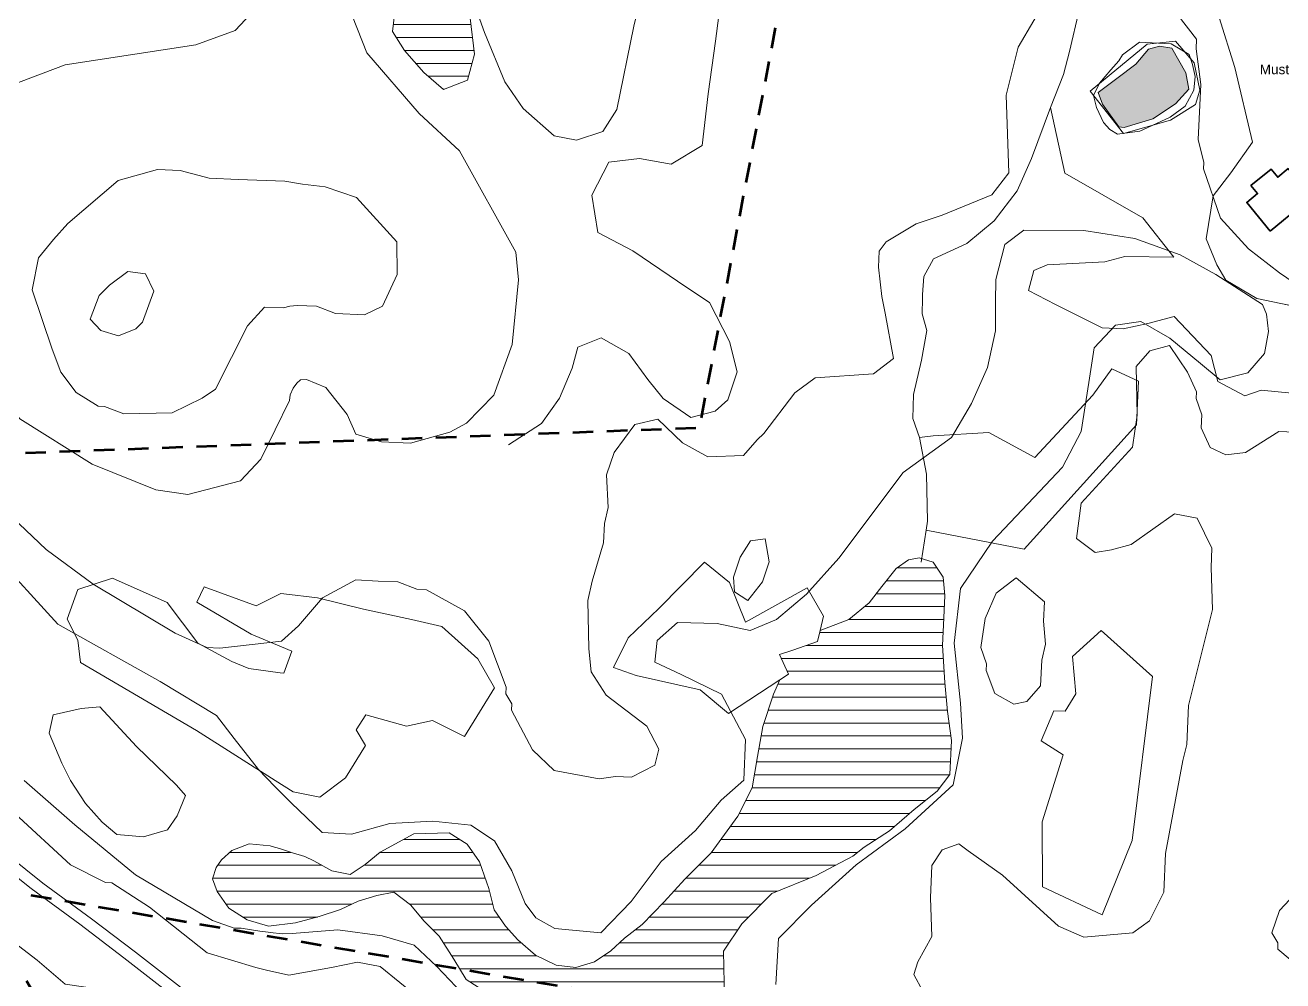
# Model space of a CAD drawing. Header units: millimetres. Extents: x 396621004 to 402046651, y 6785344214 to 6789799943.
# Drawn here: x 398560271 to 398949144, y 6787877835 to 6788173392 of the extents above; entities that cross this region are included whole.
import ezdxf

# ---------------------------------------------------------------- set-up
doc = ezdxf.new("R2010")
doc.units = ezdxf.units.MM
doc.header["$MEASUREMENT"] = 0
doc.linetypes.add('Katkoviiva pitkä', pattern=[10583.333015, 6349.999905, -4233.333111])
for name, color, linetype, lineweight, true_color in [('01 Suurleirialueen rajat_Kynä_nro__213', 7, 'Continuous', 100, 0xdf0000), ('02 Maaston rajat_Kynä_nro__82', 7, 'Continuous', 20, 0xaaaaaa), ('02 Maatalousmaa_Kynä_nro__102', 7, 'Continuous', 15, 0xcccccc), ('02 Suot_Kynä_nro__102', 7, 'Continuous', 15, 0xcccccc), ('02 Tiet_Kynä_nro__102', 7, 'Continuous', 15, 0xcccccc), ('02 Vesialueet_Kynä_nro__105', 7, 'Continuous', 15, 0xcae6ff), ('02 Vesistöt_Kynä_nro__105', 7, 'Continuous', 15, 0xcae6ff)]:
    doc.layers.add(name, color=color, linetype=linetype, lineweight=lineweight, true_color=true_color)
for name, color, linetype, lineweight in [('02 Korkeuskayrat_Kynä_nro__2', 8, 'Continuous', 15), ('02 Nimistö_Kynä_nro__41', 7, 'Continuous', 35), ('02 Rakennelmat_Kynä_nro__7', 7, 'Continuous', 35), ('02 Suot_Kynä_nro__101', 252, 'Continuous', 15)]:
    doc.layers.add(name, color=color, linetype=linetype, lineweight=lineweight)
doc.styles.add('LUOTU_TYYLI_5', font='')
doc.styles.get('LUOTU_TYYLI_5').set_extended_font_data('Arial')
pattern_1 = [(0, (1245072124.6, 6788065563.7), (0, 4000), [])]

msp = doc.modelspace()

# ---------------------------------------------------------------- hatches: boundary and pattern name
at = {"layer": '02 Suot_Kynä_nro__102', "linetype": 'Continuous', "lineweight": 15, "true_color": 0xcccccc}
h = msp.add_hatch(dxfattribs=at)
h.set_pattern_fill('KAJO___suo', color=254, style=0, pattern_type=2)
h.set_pattern_definition(pattern_1)
h.paths.add_polyline_path([(398673826.74, 6788171430.33), (398677566.79, 6788165588.99), (398683505.38, 6788158727.42), (398689654.55, 6788153466.22), (398697084.11, 6788156396.89), (398699156.3, 6788164378.72), (398697867.5, 6788175601.28), (398695146.7, 6788183433.07), (398688584.77, 6788187093.91), (398683210.55, 6788189544.47), (398676758.13, 6788184603.34), (398674913.37, 6788180022.29)])
h = msp.add_hatch(dxfattribs=at)
h.set_pattern_fill('KAJO___suo', color=254, style=0, pattern_type=2)
h.set_pattern_definition(pattern_1)
h.paths.add_polyline_path([(398788378.34, 6787956481.15), (398786727.33, 6787947219.03), (398785067.9, 6787937536.82), (398780603.43, 6787928804.82), (398772365.21, 6787917412.22), (398764270.2, 6787909250.35), (398757851.47, 6787902228.74), (398751028.41, 6787895237.14), (398745561.53, 6787891016.18), (398741316.07, 6787887145.29), (398736287.23, 6787883724.51), (398730517.11, 6787881954.1), (398724460.59, 6787882644.26), (398718100.82, 6787885774.98), (398712633.95, 6787890496.06), (398708759.12, 6787894737.03), (398705339.17, 6787899768.18), (398703612.35, 6787906349.68), (398700739.92, 6787914601.57), (398696924.06, 6787920062.82), (398691398.23, 6787923563.62), (398680422.36, 6787923253.55), (398670002.46, 6787917642.27), (398665361.09, 6787913791.39), (398660753.42, 6787910750.69), (398655118.07, 6787911820.94), (398649566.97, 6787914921.65), (398646753.51, 6787916341.97), (398642929.22, 6787917412.22), (398638902.78, 6787918732.52), (398636662.12, 6787919402.67), (398636055.62, 6787919602.72), (398629577.93, 6787920162.84), (398624195.29, 6787918152.38), (398621028.04, 6787915291.73), (398619377.03, 6787912851.17), (398618180.89, 6787909410.38), (398619663.43, 6787905439.48), (398623268.7, 6787900278.3), (398628937.74, 6787896667.47), (398635524.94, 6787894777.04), (398643813.7, 6787895827.28), (398651217.98, 6787897697.7), (398657813.61, 6787899918.21), (398663221.51, 6787902518.81), (398668983.21, 6787904279.21), (398674306.88, 6787905259.43), (398679411.54, 6787901368.54), (398683648.58, 6787896297.38), (398688306.79, 6787891616.31), (398692855.5, 6787884494.68), (398696629.24, 6787878233.25), (398702946.89, 6787874282.35), (398711328.3, 6787871061.61), (398718151.36, 6787869121.17), (398725336.63, 6787866350.53), (398730028.54, 6787862479.65), (398735537.53, 6787858568.75), (398739016.45, 6787854757.88), (398744668.64, 6787845155.68), (398749107.84, 6787835603.5), (398751668.59, 6787828001.76), (398752704.69, 6787825281.14), (398754406.24, 6787813928.54), (398757177.58, 6787798765.07), (398762198.01, 6787788752.78), (398764430.24, 6787788452.71), (398767218.43, 6787787652.53), (398771329.12, 6787788682.76), (398774277.35, 6787790983.29), (398777082.39, 6787794714.14), (398777655.19, 6787802775.99), (398779567.33, 6787816469.12), (398784082.34, 6787821760.33), (398789936.7, 6787823730.78), (398796119.57, 6787822170.43), (398803810.25, 6787820800.11), (398812528.61, 6787818319.55), (398817405.83, 6787819059.71), (398822839.01, 6787822470.49), (398825846.21, 6787825991.3), (398826452.71, 6787830432.32), (398825484, 6787835753.53), (398823293.88, 6787841134.76), (398819461.18, 6787846185.92), (398811265.08, 6787853467.59), (398806901.69, 6787855698.1), (398800887.29, 6787857248.45), (398797593.69, 6787857918.6), (398782852.51, 6787863649.92), (398776509.59, 6787872221.88), (398776223.19, 6787887015.26), (398781892.23, 6787895507.2), (398791107.57, 6787904829.34), (398804896.89, 6787910420.62), (398816201.27, 6787916381.98), (398819697.04, 6787919162.62), (398827514.07, 6787924213.77), (398835128.95, 6787930775.27), (398842297.37, 6787936536.59), (398846189.04, 6787941637.76), (398846669.18, 6787952180.17), (398845456.19, 6787961172.23), (398844655.96, 6787970144.28), (398843956.81, 6787981546.89), (398844352.71, 6787990068.84), (398844664.38, 6787996960.41), (398844116.85, 6788002671.72), (398841075.96, 6788007272.77), (398836670.45, 6788008693.1), (398833393.7, 6788008032.95), (398829619.96, 6788005362.34), (398825197.6, 6787999771.06), (398821246.97, 6787994789.92), (398814988.28, 6787989578.73), (398806076.18, 6787986217.96), (398805259.1, 6787982737.16), (398797627.38, 6787980146.57), (398793558.82, 6787978766.25), (398796279.62, 6787972634.85), (398793600.93, 6787970884.45), (398791688.79, 6787966483.44)])
at = {"layer": '02 Vesistöt_Kynä_nro__105', "linetype": 'Continuous', "lineweight": 0, "true_color": 0x32393f}
msp.add_hatch(color=250, dxfattribs=at).paths.add_polyline_path([(398897825.29, 6788156937.01), (398892038.32, 6788152566.01), (398893335.55, 6788148945.18), (398898431.79, 6788141973.59), (398900108.07, 6788141693.53), (398908978.05, 6788144394.14), (398915986.42, 6788149025.2), (398920046.57, 6788153576.24), (398919136.83, 6788158667.41), (398914866.1, 6788166269.15), (398910966, 6788166879.29), (398907655.55, 6788165979.08), (398903654.37, 6788161348.02)])

# ---------------------------------------------------------------- linework, layer by layer
at = {"layer": '01 Suurleirialueen rajat_Kynä_nro__213', "color": 12, "linetype": 'Katkoviiva pitkä', "lineweight": 100, "true_color": 0xdf0000, "flags": 128}
msp.add_lwpolyline([(398330494.03, 6787307321.49), (398263355.87, 6787242829.17), (398371405.31, 6787082871.69), (398378152.2, 6787092793.59), (398390058.47, 6787104302.99), (398406330.38, 6787112637.38), (398431413.52, 6787120763.59), (398481595.34, 6787023046.18), (398483711.74, 6787029131.63), (398489929.51, 6787033232.58), (398502629.52, 6787040905.8), (398515461.74, 6787046594.4), (398530278.51, 6787052282.63), (398547669.93, 6787057807.78), (398558914.74, 6787063099.4), (398572805.36, 6787067398.6), (398581735.11, 6787070375.22), (398593310.92, 6787075005.59), (398604224.92, 6787081620.4), (398614477.54, 6787085588.78), (398625722.11, 6787086581.4), (398632667.55, 6787088234.59), (398636636.11, 6787091211.22), (398641266.73, 6787096172.22), (398644243.11, 6787102125.22), (398650857.92, 6787111055.21), (398655818.91, 6787117669.77), (398660118.11, 6787122299.78), (398664748.11, 6787124284.22), (398676985.54, 6787123953.4), (398692198.92, 6787120646.4), (398703774.72, 6787115354.41), (398715680.91, 6787110393.41), (398721964.73, 6787104771.4), (398724610.72, 6787095180.03), (398731886.72, 6787089888.59), (398732878.91, 6787081950.78), (398732547.92, 6787076659.4), (398736185.92, 6787077320.59), (398740485.36, 6787073021.4), (398739162.54, 6787063761.02), (398731886.72, 6787054831.21), (398722956.91, 6787048216.41), (398712042.73, 6787040609.41), (398702120.73, 6787037964.03), (398697490.55, 6787028372.59), (398697490.55, 6787016135.78), (398698548.96, 6787001098.61), (398707015.51, 6786987340), (398709132.33, 6786968290.2), (398711248.91, 6786950298.38), (398719715.95, 6786930190.22), (398724871.34, 6786911865.03), (398722890.94, 6786901614.78), (398720774.11, 6786887856.42), (398727123.91, 6786871981.42), (398733474.31, 6786864573.4), (398751465.52, 6786861398.41), (398765223.94, 6786862456.58), (398776865.73, 6786855048.01), (398787448.92, 6786847639.99), (398795915.72, 6786838114.6), (398806499.33, 6786821181.19), (398813907.35, 6786798956.4), (398812849.13, 6786786256.2), (398808615.91, 6786774615.03), (398804382.76, 6786764031.41), (398799090.76, 6786749214.57), (398794857.55, 6786734397.8), (398785332.71, 6786716405.98), (398783215.76, 6786702647.62), (398777924.14, 6786675131.2), (398778982.31, 6786657139.62), (398784274.11, 6786645497.59), (398798032.35, 6786625389.38), (398820257.51, 6786609514.2), (398827665.72, 6786596814.18), (398837191.11, 6786588347.81), (398849890.75, 6786572472.81), (398864707.52, 6786552364.42), (398873174.5, 6786537547.58), (398879524.54, 6786537547.58), (398887990.91, 6786533314.43), (398886932.56, 6786523789.22), (398899632.76, 6786524847.39), (398905982.92, 6786518497.78), (398908099.55, 6786504739.42), (398915507.76, 6786503681), (398926091.31, 6786505797.4), (398933499.33, 6786504739.42), (398943024.72, 6786499447.18), (398959957.95, 6786494155.61), (398970541.14, 6786490980.81), (398979008.12, 6786493097.39), (398990649.91, 6786493097.39), (399002291.14, 6786492038.98), (399011816.53, 6786485689.18), (399028749.76, 6786484631.02), (399035099.74, 6786476163.98), (399042508.12, 6786462405.98), (399046741.52, 6786466639.2), (399054149.54, 6786474047.4), (399059441.72, 6786484631.02), (399064733.16, 6786501564.18), (399072141.36, 6786512147.37), (399082724.92, 6786518497.78), (399094366.52, 6786522730.99), (399100559.94, 6786527222.02), (399109182.93, 6786529080.6), (399122388.13, 6786534894.81), (399122941.35, 6786540722.39), (399121883.12, 6786548130.77), (399115533.33, 6786554480.99), (399110241.34, 6786567181.19), (399110241.34, 6786574589.39), (399113416.75, 6786579880.77), (399109182.93, 6786593639.2), (399107066.35, 6786608456.21), (399102833.14, 6786620098), (399100716.74, 6786630681), (399098599.92, 6786641264.38), (399103891.55, 6786649731.18), (399113416.75, 6786653964.57), (399118708.32, 6786665605.99), (399104949.71, 6786676189.61), (399091191.35, 6786697356.18), (399085899.72, 6786723814.79), (399086958.14, 6786750272.8), (399099658.33, 6786789431.19), (399118708.32, 6786819064.61), (399141991.34, 6786846581.58), (399150458.32, 6786860340), (399153633.31, 6786880448.4), (399154691.53, 6786902673.19), (399156808.11, 6786919606.6), (399163158.51, 6786937598.18), (399171625.13, 6786949240.21), (399188558.11, 6786961940.4), (399203375.13, 6786961940.4), (399216074.71, 6786955590), (399224541.51, 6786943948.58), (399229833.14, 6786922781.59), (399227716.56, 6786903731.42), (399220308.54, 6786894206.82), (399211841.56, 6786879389.99), (399198083.32, 6786868806.62), (399184325.14, 6786857164.83), (399174799.75, 6786847639.99), (399177974.92, 6786837056.43), (399183266.73, 6786828590), (399192791.51, 6786822239.78), (399207608.34, 6786819064.61), (399227716.56, 6786816947.97), (399244649.91, 6786822239.78), (399268991.52, 6786822239.78), (399289100.35, 6786820123.02), (399308150.34, 6786812715), (399314500.13, 6786804248.02), (399324025.34, 6786775673.19), (399326141.91, 6786754506.38), (399318733.71, 6786735456.21), (399307091.92, 6786703706.03), (399297566.72, 6786679364.42), (399296508.31, 6786653964.57), (399308150.34, 6786646556), (399316616.7, 6786641264.38), (399333550.12, 6786642322.79), (399354717.11, 6786645497.59), (399367416.94, 6786651847.63), (399395992.13, 6786677247.78), (399401283.51, 6786689947.97), (399412925.54, 6786733339.57), (399413983.71, 6786777789.83), (399410808.9, 6786816947.97), (399404458.56, 6786852931.43), (399395992.13, 6786900556.8), (399367416.94, 6786975698.4), (399350483.71, 6787037082.01), (399441500.74, 6787050840.43), (399455258.92, 6787223348.97), (399502033.89, 6787410016.96), (399490193.76, 6787413721.14), (399476964.57, 6787417359.16), (399463735.38, 6787420666.46), (399451498.37, 6787419343.54), (399441576.48, 6787412728.95), (399436284.8, 6787402145.59), (399432977.5, 6787392223.7), (399426362.91, 6787382632.53), (399422394.15, 6787371718.45), (399419748.31, 6787363119.47), (399416771.74, 6787355512.69), (399416110.28, 6787337322.55), (399415448.82, 6787319132.4), (399418425.39, 6787305241.75), (399418094.66, 6787292343.29), (399411480.06, 6787281429.2), (399400565.98, 6787268530.74), (399389651.89, 6787258278.12), (399381052.92, 6787250009.87), (399376942.14, 6787241340.8), (399371650.52, 6787233932.23), (399361067.14, 6787222290.81), (399349425.12, 6787219115.82), (399335666.75, 6787213823.83), (399321908.76, 6787219115.82), (399302858.71, 6787225465.8), (399290158.51, 6787236048.99), (399277458.32, 6787248748.82), (399270050.36, 6787258274.21), (399268688.56, 6787266894.73), (399264455.22, 6787276684.33), (399259692.71, 6787287796.86), (399257576.04, 6787298644.79), (399252813.53, 6787309492.73), (399251226.03, 6787322721.93), (399248051.02, 6787334363.62), (399248966.04, 6787356285.49), (399245658.74, 6787363230.82), (399247973.85, 6787378775.12), (399251281.15, 6787387043.37), (399259218.66, 6787397295.99), (399265171.8, 6787411517.37), (399268479.1, 6787424746.57), (399273109.32, 6787437314.3), (399280054.64, 6787445582.54), (399290307.27, 6787453850.79), (399301221.35, 6787456165.9), (399309489.6, 6787453520.06), (399318419.3, 6787449551.3), (399336609.44, 6787449551.3), (399342231.85, 6787454512.25), (399343224.04, 6787460796.12), (399343885.5, 6787468072.17), (399348184.99, 6787473694.58), (399352153.75, 6787478655.53), (399355130.31, 6787486262.31), (399360752.72, 6787495192.02), (399364390.75, 6787504121.72), (399369682.43, 6787513051.43), (399378612.13, 6787521319.68), (399386880.38, 6787528926.46), (399390849.14, 6787533887.41), (399394817.89, 6787534218.14), (399406062.71, 6787534218.14), (399417307.52, 6787534218.14), (399419291.9, 6787540171.28), (399419953.36, 6787551085.36), (399416315.33, 6787562330.17), (399410031.47, 6787571921.34), (399402424.68, 6787579858.85), (399390849.14, 6787583496.88), (399381257.97, 6787584489.07), (399375304.83, 6787581512.5), (399369682.43, 6787574897.91), (399363067.83, 6787569275.5), (399357114.69, 6787568614.04), (399349177.18, 6787573905.72), (399341901.12, 6787582173.96), (399335617.25, 6787592426.59), (399332640.69, 6787604332.86), (399333963.61, 6787620538.62), (399339337.97, 6787635041.13), (399342314.53, 6787648931.78), (399346283.29, 6787660507.32), (399350252.05, 6787669106.3), (399357858.84, 6787681012.57), (399364804.16, 6787691265.2), (399373733.87, 6787701517.82), (399380348.46, 6787710778.26), (399384978.68, 6787721030.88), (399385640.14, 6787731283.51), (399386301.6, 6787739551.75), (399391924.01, 6787749473.65), (399398869.33, 6787759064.81), (399408460.5, 6787768325.25), (399412098.53, 6787780231.52), (399408791.23, 6787794122.17), (399402798.4, 6787804454.17), (399395654.64, 6787816360.45), (399382954.62, 6787829060.47), (399368667.09, 6787829060.47), (399361920.2, 6787835410.49), (399351204.55, 6787846126.13), (399343267.04, 6787862398.04), (399342473.28, 6787878273.07), (399347235.79, 6787896529.36), (399357157.69, 6787913198.14), (399371048.34, 6787929470.05), (399386923.37, 6787946932.58), (399409148.42, 6787959235.73), (399427801.58, 6787958441.98), (399441824.52, 6787955663.85), (399435209.93, 6788003950.41), (399289318.39, 6788008712.92), (399206768.22, 6787976169.1), (399228199.51, 6787789637.48), (398842396.45, 6787856021.47), (398735589.51, 6787874399.42), (398517791.84, 6787911875.22), (398528573.64, 6788039933.81), (398768815.78, 6788048929.66), (398809032.53, 6788260596.75), (398899520.21, 6788317217.7), (398720379.3, 6788305223.23), (398571683.17, 6788341206.64), (398534112.26, 6788397827.58), (398294928.45, 6788248602.28), (398306503.99, 6787970154.23), (398468429.31, 6787857044.63), (398483753.13, 6787866128.67), (398514841.73, 6787881342.24), (398559820.99, 6787879357.87), (398575696.02, 6787851576.56), (398574373.1, 6787840993.21), (398565774.13, 6787824456.71), (398558498.07, 6787803951.46), (398557836.61, 6787710685.65), (398559820.99, 6787704732.52), (398571065.8, 6787690180.4), (398588925.21, 6787678274.13), (398612076.3, 6787664383.48), (398630597.17, 6787655123.04), (398633904.47, 6787624034.44), (398638534.69, 6787597576.05), (398642503.45, 6787573102.04), (398647133.66, 6787568471.83), (398655732.64, 6787562518.69), (398670946.21, 6787561195.77), (398691451.46, 6787557227.01), (398708649.41, 6787550612.42), (398725185.9, 6787537383.22), (398739076.56, 6787520846.73), (398743045.31, 6787501002.94), (398744368.23, 6787479174.77), (398815144.42, 6787413028.81), (398793316.25, 6787347544.3), (398754640.94, 6787279440.59), (398741901.13, 6787253553.2), (398724791.33, 6787218540.01), (398708704.72, 6787202241.19), (398689654.36, 6787184038), (398672297.73, 6787173666.6), (398653670.9, 6787166469.58), (398631445.93, 6787161601.6), (398627974.49, 6787171545.87), (398623211.98, 6787179086.51), (398621624.47, 6787189405.28), (398620036.97, 6787201311.56), (398620036.97, 6787215202.21), (398620433.85, 6787245364.77), (398623211.98, 6787254096.04), (398628768.24, 6787264017.93), (398600590.06, 6787346568.1), (398596224.42, 6787349346.23), (398587890.03, 6787351330.61), (398577174.38, 6787352918.11), (398484283.4, 6787336425.72)], close=True, dxfattribs=at)
at = {"layer": '02 Korkeuskayrat_Kynä_nro__2', "color": 8, "linetype": 'Continuous', "lineweight": 15, "flags": 128}
for points in [[(398652523.63, 6788264861.7), (398646391.3, 6788262181.09), (398643190.35, 6788257910.11), (398642786.02, 6788248988.07), (398646955.67, 6788230773.91), (398648404.52, 6788218701.14), (398644715.01, 6788203847.75), (398631532.19, 6788178421.93), (398625222.96, 6788171710.39), (398613000.42, 6788167259.37), (398592834.48, 6788164188.67), (398572676.97, 6788161107.97), (398551281.2, 6788153076.13), (398539875.74, 6788144594.19), (398536379.97, 6788133741.71), (398536556.87, 6788116827.84), (398537222.33, 6788108826.01), (398538258.42, 6788102614.59)], [(398696073.29, 6788188474.23), (398702281.43, 6788171170.27), (398708590.65, 6788155866.77), (398714217.57, 6788147594.88), (398723837.25, 6788139142.94), (398730786.66, 6788137822.64), (398738915.37, 6788140453.24), (398743236.64, 6788147264.8), (398748425.53, 6788173060.7), (398753378.57, 6788193855.46)], [(398764834.57, 6788092212.21), (398748172.83, 6788103574.81), (398737340.17, 6788109306.12), (398735478.57, 6788120768.74), (398740785.39, 6788131021.08), (398750219.75, 6788132141.34), (398759974.2, 6788130450.95), (398769551.75, 6788136172.26), (398771421.78, 6788152135.91), (398773712.98, 6788168479.65), (398775785.17, 6788184433.3)], [(398877027.59, 6788183173.02), (398867256.29, 6788166599.22), (398863575.21, 6788151755.83), (398864468.11, 6788127680.32), (398859152.86, 6788120918.77), (398843847.3, 6788114617.33), (398835718.59, 6788111986.73), (398826452.71, 6788106405.45), (398824313.13, 6788103494.79), (398824085.7, 6788098503.64), (398825172.33, 6788089441.57)], [(398712785.57, 6788094602.75), (398711968.49, 6788103194.72), (398694590.74, 6788134481.88), (398682107.07, 6788146064.53), (398665950.74, 6788164828.82), (398661460.99, 6788176051.39)], [(398968532.41, 6788082860.07), (398948147.47, 6788096813.26), (398938477.25, 6788104264.96), (398929902.1, 6788113667.11), (398924595.27, 6788128920.6), (398924687.93, 6788130921.06), (398923011.65, 6788138012.68), (398923795.04, 6788154996.57), (398922295.65, 6788166069.1), (398922438.85, 6788169069.79), (398916761.39, 6788176341.45)], [(398564430.33, 6788101414.31), (398569012.74, 6788107105.61), (398573418.24, 6788112016.74), (398589052.32, 6788125309.78), (398601224.32, 6788128760.57), (398608215.85, 6788128440.49), (398617119.52, 6788126029.94), (398626107.43, 6788125609.85), (398640553.79, 6788125129.74), (398646062.78, 6788124199.52)], [(398646062.78, 6788124199.52), (398653037.46, 6788123379.34), (398662716.1, 6788120048.57), (398675216.62, 6788106345.44), (398675317.7, 6788096323.15)], [(398860349, 6788087831.2), (398860433.23, 6788094712.78), (398863162.46, 6788105585.26), (398869016.81, 6788110016.28), (398887624.39, 6788109866.24), (398903359.55, 6788107405.68), (398917418.43, 6788102384.53), (398928470.1, 6788096253.13), (398942832.22, 6788086961), (398944053.63, 6788083980.32)], [(398475713.7, 6788105495.24), (398477154.12, 6788099503.87), (398478417.65, 6788092352.24), (398484086.69, 6788085080.57), (398493706.36, 6788076628.64), (398503149.14, 6788064185.79), (398510730.32, 6788054823.65), (398523348.77, 6788046241.69), (398525345.15, 6788046141.67), (398545687.98, 6788031198.25), (398566788.92, 6788011203.67), (398581319.51, 6788000531.23), (398606649.07, 6787985347.76), (398616454.06, 6787980896.74), (398620455.24, 6787980706.7), (398639568.24, 6787982837.18)], [(398538258.42, 6788102614.59), (398541846.85, 6788078429.05), (398549150.05, 6788063075.54), (398558634.94, 6788051622.92), (398581016.27, 6788037579.71), (398600676.79, 6788029667.9), (398610616.56, 6788028217.57), (398626831.86, 6788032478.54), (398633149.5, 6788039190.08), (398641994.21, 6788057284.21), (398642162.68, 6788059114.63), (398643165.08, 6788061085.08)], [(398564430.33, 6788101414.31), (398562467.65, 6788091492.04), (398568633.68, 6788073187.85), (398571312.36, 6788066056.22), (398576029.54, 6788059834.8), (398582844.17, 6788055523.81), (398584840.55, 6788055423.79), (398590745.45, 6788053153.27), (398605773.03, 6788053463.34), (398614996.79, 6788058044.39), (398619124.32, 6788060865.03), (398629038.82, 6788080429.51), (398634303.53, 6788086190.83), (398640115.77, 6788085930.77), (398642137.41, 6788086520.9), (398644344.38, 6788086730.95)], [(398675317.7, 6788096323.15), (398670769, 6788086520.9), (398665234.74, 6788083770.27), (398656238.4, 6788084190.37), (398650333.51, 6788086460.89), (398644344.38, 6788086730.95)], [(398712785.57, 6788094602.75), (398710865.01, 6788074668.19), (398705137.01, 6788058914.59), (398696730.32, 6788050292.62), (398691600.39, 6788047521.98), (398679428.39, 6788044081.19), (398670432.06, 6788044491.29), (398662530.78, 6788046851.83), (398659809.98, 6788052983.23), (398653189.09, 6788061295.13), (398647309.46, 6788063855.72), (398645363.63, 6788063675.68), (398644251.72, 6788062665.45), (398643165.08, 6788061085.08)], [(398709685.71, 6788043621.09), (398719962.42, 6788050202.59), (398725538.8, 6788057984.37), (398729430.47, 6788067336.51), (398731199.41, 6788073767.99), (398738325.72, 6788076728.66), (398746884.03, 6788071857.55), (398752805.77, 6788063855.72), (398757565.07, 6788057894.35), (398766081.26, 6788052033.01), (398773670.86, 6788053963.46), (398777570.95, 6788057554.28), (398780434.95, 6788066206.26), (398778067.94, 6788075568.4), (398771826.11, 6788087591.15), (398764834.57, 6788092212.21)], [(398825172.33, 6788089441.57), (398826166.31, 6788084320.4), (398828794.45, 6788070257.18), (398822569.46, 6788065536.1), (398804500.98, 6788064365.83), (398798275.99, 6788059644.75), (398788690.02, 6788047071.88), (398786600.98, 6788045161.44), (398782372.37, 6788040350.34), (398771337.54, 6788039860.23), (398763528.93, 6788044221.23), (398755855.09, 6788051582.91), (398748770.9, 6788049902.53), (398742369.02, 6788041180.53), (398740044.12, 6788034288.95), (398740583.23, 6788024246.66), (398739361.81, 6788019295.52), (398739083.84, 6788013304.15), (398735537.53, 6788001451.44), (398734257.15, 6787995510.08), (398734568.82, 6787980476.64), (398735251.13, 6787973435.03), (398739926.19, 6787966213.38), (398752494.1, 6787956621.19), (398756175.18, 6787949449.54), (398754945.35, 6787944498.41), (398747768.5, 6787940827.57), (398742773.34, 6787941057.62), (398737727.65, 6787940287.45), (398723837.25, 6787942928.05), (398717115.27, 6787949239.5), (398710679.69, 6787961552.31), (398710772.35, 6787963542.77), (398708910.75, 6787966633.48), (398709003.41, 6787968633.93), (398703646.04, 6787982897.2), (398696064.86, 6787992259.34), (398684356.15, 6787998800.84), (398681357.38, 6787998940.87), (398675452.48, 6788001211.39), (398669463.35, 6788001481.45), (398662471.82, 6788001801.52), (398652203.53, 6787996270.26), (398644799.25, 6787987598.27), (398639568.24, 6787982837.18)], [(398637504.47, 6787937896.9), (398642541.74, 6787932865.75), (398652110.87, 6787923693.65), (398661183.02, 6787923233.55), (398673077.04, 6787926484.29), (398686369.38, 6787927184.45), (398698078.09, 6787925944.17), (398705381.29, 6787921133.07), (398710763.92, 6787911890.95), (398714849.34, 6787901708.62), (398718168.21, 6787897307.62), (398724039.41, 6787894066.87), (398738249.91, 6787892716.57), (398747650.57, 6787902338.77), (398756924.88, 6787914721.6), (398767572.22, 6787924283.79), (398775473.49, 6787933715.95), (398782481.87, 6787939937.37), (398782995.71, 6787952430.23), (398775574.58, 6787966513.45), (398763057.21, 6787972544.83), (398754962.19, 6787976385.71), (398755737.16, 6787983117.25), (398761970.57, 6787988608.5), (398774218.39, 6787988348.44), (398784394.01, 6787986167.94), (398792539.57, 6787989588.73), (398801872.84, 6787997460.53), (398811837.88, 6788008553.07), (398831700.57, 6788035019.12), (398846660.76, 6788045901.61), (398852852.06, 6788056414.02), (398857805.09, 6788067466.54), (398860349, 6788078879.16), (398860349, 6788087831.2)], [(398944053.63, 6788083980.32), (398944735.94, 6788078609.09), (398943472.41, 6788071897.56), (398938317.21, 6788065856.18), (398929725.2, 6788063705.68), (398923677.11, 6788068716.83), (398914242.75, 6788076628.64), (398905195.88, 6788081759.81), (398897387.27, 6788080589.55), (398890842.18, 6788073597.95), (398889149.05, 6788062905.5), (398886773.62, 6788047732.03), (398881062.46, 6788036699.51), (398872167.21, 6788027317.36), (398859355.02, 6788013834.27), (398849491.07, 6787999220.93), (398847545.23, 6787982277.05), (398849524.76, 6787963672.8), (398850080.71, 6787952880.33), (398847233.56, 6787938477.03), (398832408.14, 6787924823.91), (398817186.82, 6787913701.37), (398803414.35, 6787901258.52), (398793230.3, 6787890916.15), (398792387.95, 6787876682.9)], [(398837832.9, 6787874622.43), (398835061.56, 6787879753.6), (398836249.27, 6787883704.5), (398840612.66, 6787891506.29), (398840166.22, 6787903539.04), (398840621.09, 6787913531.33), (398843847.3, 6787918392.44), (398848935.11, 6787920162.84), (398851841.23, 6787918022.35), (398862505.42, 6787910530.64), (398879798.93, 6787894717.02), (398887658.09, 6787891356.25), (398902736.21, 6787892656.55), (398907908.26, 6787896427.41), (398912322.19, 6787905239.43), (398912869.72, 6787917222.17), (398918201.81, 6787946008.76), (398919431.65, 6787950959.89), (398919979.18, 6787962952.63), (398926119.93, 6787987698.3), (398927349.77, 6787992649.43), (398926945.44, 6788005682.41), (398927223.42, 6788011673.78), (398922641.01, 6788020895.89), (398915691.6, 6788022216.19), (398902247.64, 6788012824.04), (398896157.43, 6788011093.65), (398891120.16, 6788010323.47), (398885307.92, 6788014594.45), (398886807.31, 6788025546.95), (398902618.28, 6788042840.91), (398904083.97, 6788052783.19), (398903772.3, 6788067816.62), (398907992.49, 6788072627.73), (398914082.71, 6788074348.12), (398919709.63, 6788066076.23), (398922430.43, 6788059944.82), (398922337.77, 6788057954.37), (398924106.71, 6788052863.2), (398923921.39, 6788048862.29), (398926642.19, 6788042730.89), (398931544.69, 6788040510.38), (398937584.36, 6788041230.54), (398947903.19, 6788047762.04), (398952898.34, 6788047531.98)], [(398637504.47, 6787937896.9), (398632467.2, 6787943178.11), (398624936.56, 6787952790.31), (398619452.84, 6787959851.92), (398602049.83, 6787970404.34), (398570343.65, 6787988118.39), (398550219.84, 6788010183.44)], [(398559999.56, 6787939817.34), (398575625.21, 6787926094.2), (398594426.53, 6787910600.66), (398618164.04, 6787896517.43), (398624869.17, 6787894086.88), (398627084.56, 6787894076.88), (398632829.41, 6787893166.67), (398635440.71, 6787892876.6)], [(398634901.6, 6787881183.93), (398631591.15, 6787881934.1), (398616538.3, 6787886465.14), (398598756.23, 6787900618.37), (398587089.63, 6787908160.1), (398585093.26, 6787908250.12), (398574327.98, 6787913751.38), (398557034.47, 6787929565)], [(398551382.28, 6787893776.81), (398563958.62, 6787884194.62), (398572634.85, 6787876782.92), (398592522.81, 6787873872.25), (398595521.59, 6787873732.22), (398605233.92, 6787867280.75), (398611770.58, 6787856968.39), (398610448.09, 6787850016.8), (398605360.27, 6787848256.39), (398596414.48, 6787849666.72), (398589144.98, 6787843995.42), (398585691.33, 6787834143.17), (398575237.72, 6787824610.98), (398571110.19, 6787821790.34), (398562476.07, 6787808177.22), (398559561.53, 6787788282.67), (398561001.96, 6787776199.91), (398564539.84, 6787766027.58), (398562989.91, 6787754084.85), (398559578.38, 6787745232.82)], [(398695433.1, 6787873982.28), (398687523.4, 6787882324.19), (398680531.87, 6787888875.69), (398670642.64, 6787891786.35), (398656954.4, 6787893616.77), (398642861.84, 6787892446.5), (398639854.64, 6787892416.5), (398636021.93, 6787892806.59), (398635440.71, 6787892876.6)], [(398634901.6, 6787881183.93), (398641842.59, 6787879613.57), (398654966.45, 6787882014.12), (398663044.62, 6787883644.49), (398669994.03, 6787882324.19), (398688332.06, 6787867470.79)]]:
    msp.add_lwpolyline(points, dxfattribs=at)
for points in [[(398895626.75, 6788141133.4), (398898069.57, 6788139703.07), (398904968.45, 6788140643.29), (398910073.11, 6788142953.81), (398914268.02, 6788144924.26), (398918968.36, 6788148385.06), (398921571.23, 6788153236.17), (398921983.98, 6788157547.15), (398921259.56, 6788161248), (398920147.65, 6788164328.7), (398914562.85, 6788167629.46), (398904825.25, 6788168149.58), (398899602.66, 6788164168.67), (398898440.21, 6788162408.26), (398895921.57, 6788159607.62), (398892484.77, 6788155436.67), (398890581.05, 6788151635.8), (398891490.8, 6788147914.95), (398893655.64, 6788143273.89)], [(398594477.07, 6788079469.29), (398589111.28, 6788077338.8), (398583661.26, 6788078929.17), (398580325.54, 6788082499.98), (398583130.57, 6788089751.64), (398586314.67, 6788093012.39), (398592017.4, 6788097253.36), (398597501.12, 6788096503.19), (398600011.33, 6788091131.96), (398596566.11, 6788081509.76)], [(398781319.43, 6788008833.13), (398784537.21, 6788013954.3), (398789060.65, 6788014514.43), (398790273.64, 6788007452.81), (398788268.84, 6788001281.4), (398783770.67, 6787995460.07), (398779626.3, 6787998140.68), (398779314.62, 6788002661.72)], [(398865942.22, 6787963432.74), (398869977.1, 6787964242.93), (398874205.71, 6787969054.03), (398874576.34, 6787977045.86), (398875797.76, 6787981996.99), (398875123.87, 6787989038.6), (398875401.85, 6787995029.97), (398866725.61, 6788002441.67), (398860509.05, 6787997720.59), (398857139.63, 6787989858.79), (398855732.9, 6787980916.74), (398857493.42, 6787975825.58), (398857409.19, 6787973835.12), (398860079.45, 6787966703.49)], [(398958045.12, 6787887115.28), (398962720.18, 6787890906.15), (398965179.85, 6787900808.42), (398964404.88, 6787905849.57), (398961549.31, 6787908980.29), (398954414.58, 6787906309.68), (398948105.35, 6787899588.14), (398945780.46, 6787892686.56), (398947642.06, 6787889595.85), (398947549.4, 6787887595.39), (398951407.38, 6787884414.67), (398955450.67, 6787885234.85)]]:
    msp.add_lwpolyline(points, close=True, dxfattribs=at)
at = {"layer": '02 Maaston rajat_Kynä_nro__82', "color": 253, "linetype": 'Continuous', "lineweight": 20, "true_color": 0xaaaaaa}
for p, q in [((398870507.78, 6788091312), (398878804.96, 6788086981.01)), ((398878804.96, 6788086981.01), (398893310.28, 6788079809.37)), ((398948475.99, 6788087361.1), (398970183.43, 6788082780.05)), ((398841008.57, 6788046371.72), (398836813.65, 6788045881.61)), ((398791688.79, 6787966483.44), (398793600.93, 6787970884.45))]:
    msp.add_line(p, q, dxfattribs=at)
at = {"layer": '02 Maaston rajat_Kynä_nro__82', "color": 253, "linetype": 'Continuous', "lineweight": 20, "true_color": 0xaaaaaa, "flags": 128}
for points in [[(398948475.99, 6788087361.1), (398941105.4, 6788088871.44), (398931494.15, 6788094492.73), (398928773.35, 6788099263.82), (398925395.51, 6788107335.67), (398927594.05, 6788120608.7), (398933018.81, 6788127750.34), (398939782.9, 6788137192.5), (398934332.88, 6788160337.79), (398924628.97, 6788191314.88), (398923036.92, 6788198626.55), (398923786.62, 6788209148.96), (398925884.07, 6788239895.99), (398920383.51, 6788276264.31), (398920838.38, 6788282945.84), (398914520.73, 6788293108.17), (398898094.84, 6788307371.43), (398883614.79, 6788303020.43)], [(398870507.78, 6788091312), (398872150.37, 6788097513.42), (398876235.78, 6788099283.82), (398894152.63, 6788100194.03), (398900310.23, 6788101884.42), (398915438.9, 6788101624.36), (398905886.61, 6788113807.15), (398881694.23, 6788127600.3), (398877255.03, 6788147884.94)], [(398893310.28, 6788079809.37), (398899804.82, 6788079509.3), (398907386, 6788081159.68), (398915489.44, 6788083290.16), (398926953.86, 6788071257.41), (398929085.02, 6788063145.56), (398937390.62, 6788058754.55), (398942478.43, 6788060524.96), (398951946.48, 6788059594.74)], [(398838826.88, 6788017165.04), (398869143.17, 6788011333.7), (398903940.77, 6788049782.5), (398904564.12, 6788063265.58), (398896233.24, 6788067156.47), (398890345.19, 6788058914.59), (398872445.19, 6788039720.2), (398858276.81, 6788047371.95), (398841008.57, 6788046371.72)], [(398793600.93, 6787970884.45), (398777705.73, 6787960472.07), (398769029.49, 6787967883.76), (398749208.92, 6787972294.77), (398742166.85, 6787974765.34), (398746740.83, 6787983917.43), (398756166.76, 6787992999.51), (398770343.56, 6788007362.79), (398778059.52, 6788001001.34), (398783004.13, 6787988758.54), (398802016.04, 6787999400.97), (398807120.7, 6787990658.97), (398806076.18, 6787986217.96)], [(398825197.6, 6787999771.06), (398829619.96, 6788005362.34), (398833393.7, 6788008032.95), (398836670.45, 6788008693.1), (398841075.96, 6788007272.77), (398844116.85, 6788002671.72), (398844664.38, 6787996960.41), (398844352.71, 6787990068.84), (398843956.81, 6787981546.89), (398844655.96, 6787970144.28), (398845456.19, 6787961172.23), (398846669.18, 6787952180.17), (398846189.04, 6787941637.76), (398842297.37, 6787936536.59), (398835128.95, 6787930775.27), (398827514.07, 6787924213.77), (398819697.04, 6787919162.62)], [(398639130.21, 6787973134.96), (398629426.3, 6787974465.27), (398624220.56, 6787976635.76), (398613665.88, 6787982237.05), (398604189.4, 6787994869.94), (398587325.49, 6788002321.64), (398576518.1, 6787998900.86), (398573266.62, 6787989648.74), (398576534.95, 6787983157.26), (398577377.3, 6787976295.69), (398613253.12, 6787955250.87), (398637597.13, 6787939807.34)], [(398640250.54, 6787997550.55), (398639307.11, 6787997670.58), (398631700.66, 6787993829.7), (398615611.71, 6787999641.03), (398613396.32, 6787994929.95), (398630142.3, 6787985007.68), (398639492.42, 6787981146.8)], [(398806076.18, 6787986217.96), (398814988.28, 6787989578.73), (398821246.97, 6787994789.92), (398825197.6, 6787999771.06)], [(398637597.13, 6787939807.34), (398643165.08, 6787936276.53), (398651403.3, 6787934686.17), (398659355.11, 6787940657.53), (398665487.44, 6787950589.81), (398662657.14, 6787955460.92), (398665613.8, 6787960101.98), (398678164.86, 6787956581.18), (398686175.64, 6787958311.57), (398696132.25, 6787953430.46), (398705423.41, 6787968483.9), (398700276.63, 6787977445.95), (398689090.18, 6787987408.23), (398679740.06, 6787989598.73), (398664847.25, 6787992819.47), (398650628.33, 6787996240.25), (398640250.54, 6787997550.55)], [(398806076.18, 6787986217.96), (398805259.1, 6787982737.16), (398797627.38, 6787980146.57), (398793558.82, 6787978766.25), (398796279.62, 6787972634.85), (398793600.93, 6787970884.45)], [(398639492.42, 6787981146.8), (398642718.64, 6787979826.49), (398640242.12, 6787972984.93), (398639130.21, 6787973134.96)], [(398636662.12, 6787919402.67), (398638902.78, 6787918732.52), (398642929.22, 6787917412.22), (398646753.51, 6787916341.97), (398649566.97, 6787914921.65), (398655118.07, 6787911820.94), (398660753.42, 6787910750.69), (398665361.09, 6787913791.39), (398670002.46, 6787917642.27), (398680422.36, 6787923253.55), (398691398.23, 6787923563.62), (398696924.06, 6787920062.82), (398700739.92, 6787914601.57), (398703612.35, 6787906349.68), (398705339.17, 6787899768.18), (398708759.12, 6787894737.03), (398712633.95, 6787890496.06), (398718100.82, 6787885774.98), (398724460.59, 6787882644.26), (398730517.11, 6787881954.1), (398736287.23, 6787883724.51), (398741316.07, 6787887145.29), (398745561.53, 6787891016.18), (398751028.41, 6787895237.14), (398757851.47, 6787902228.74), (398764270.2, 6787909250.35), (398772365.21, 6787917412.22), (398780603.43, 6787928804.82), (398785067.9, 6787937536.82), (398786727.33, 6787947219.03), (398788378.34, 6787956481.15), (398791688.79, 6787966483.44)], [(398619663.43, 6787905439.48), (398618180.89, 6787909410.38), (398619377.03, 6787912851.17), (398621028.04, 6787915291.73), (398624195.29, 6787918152.38), (398629577.93, 6787920162.84), (398636055.62, 6787919602.72), (398636662.12, 6787919402.67)], [(398800887.29, 6787857248.45), (398797593.69, 6787857918.6), (398782852.51, 6787863649.92), (398776509.59, 6787872221.88), (398776223.19, 6787887015.26), (398781892.23, 6787895507.2), (398791107.57, 6787904829.34), (398804896.89, 6787910420.62), (398816201.27, 6787916381.98), (398819697.04, 6787919162.62)], [(398619663.43, 6787905439.48), (398623268.7, 6787900278.3), (398628937.74, 6787896667.47), (398635524.94, 6787894777.04)], [(398635524.94, 6787894777.04), (398643813.7, 6787895827.28), (398651217.98, 6787897697.7), (398657813.61, 6787899918.21), (398663221.51, 6787902518.81), (398668983.21, 6787904279.21), (398674306.88, 6787905259.43), (398679411.54, 6787901368.54), (398683648.58, 6787896297.38), (398688306.79, 6787891616.31), (398692855.5, 6787884494.68), (398696629.24, 6787878233.25), (398702946.89, 6787874282.35), (398711328.3, 6787871061.61), (398718151.36, 6787869121.17), (398725336.63, 6787866350.53), (398730028.54, 6787862479.65), (398735537.53, 6787858568.75), (398739016.45, 6787854757.88), (398744668.64, 6787845155.68), (398749107.84, 6787835603.5), (398751668.59, 6787828001.76)]]:
    msp.add_lwpolyline(points, dxfattribs=at)
for points in [[(398688584.77, 6788187093.91), (398695146.7, 6788183433.07), (398697867.5, 6788175601.28), (398699156.3, 6788164378.72), (398697084.11, 6788156396.89), (398689654.55, 6788153466.22), (398683505.38, 6788158727.42), (398677566.79, 6788165588.99), (398673826.74, 6788171430.33), (398674913.37, 6788180022.29), (398676758.13, 6788184603.34), (398683210.55, 6788189544.47)], [(398899889.06, 6788139853.1), (398914360.68, 6788144054.07), (398922152.45, 6788148855.16), (398923508.64, 6788153306.18), (398921689.16, 6788161718.11), (398915961.15, 6788168419.64), (398907150.14, 6788167489.43), (398889561.81, 6788153026.12)], [(398893015.45, 6787986217.96), (398884128.63, 6787978116.1), (398885105.76, 6787966553.46), (398881854.27, 6787961192.23), (398878358.51, 6787961362.27), (398874424.72, 6787952030.14), (398881230.93, 6787947709.15), (398874778.51, 6787926984.41), (398874854.32, 6787906959.82), (398893234.47, 6787898237.83), (398902542.47, 6787921203.08), (398908876.96, 6787971964.7)], [(398594729.78, 6787950349.75), (398607070.25, 6787938367.01), (398609892.13, 6787935196.28), (398607272.42, 6787928834.83), (398604265.21, 6787924493.84), (398596877.78, 6787922413.36), (398588647.99, 6787923143.53), (398584099.28, 6787926914.39), (398578927.23, 6787932725.72), (398574319.56, 6787939757.33), (398571624.03, 6787945168.57), (398567648.12, 6787954420.68), (398568979.04, 6787960111.98), (398577613.16, 6787962112.44), (398583400.13, 6787962532.54)]]:
    msp.add_lwpolyline(points, close=True, dxfattribs=at)
at = {"layer": '02 Maatalousmaa_Kynä_nro__102', "color": 254, "linetype": 'Continuous', "lineweight": 15, "true_color": 0xcccccc, "flags": 128}
for points in [[(398924628.97, 6788191314.88), (398934332.88, 6788160337.79), (398939782.9, 6788137192.5), (398933018.81, 6788127750.34), (398927594.05, 6788120608.7), (398925395.51, 6788107335.67), (398928773.35, 6788099263.82), (398931494.15, 6788094492.73), (398941105.4, 6788088871.44), (398948475.99, 6788087361.1), (398970183.43, 6788082780.05)], [(398951946.48, 6788059594.74), (398942478.43, 6788060524.96), (398937390.62, 6788058754.55), (398929085.02, 6788063145.56), (398926953.86, 6788071257.41), (398915489.44, 6788083290.16), (398907386, 6788081159.68), (398899804.82, 6788079509.3), (398893310.28, 6788079809.37), (398878804.96, 6788086981.01), (398870507.78, 6788091312), (398872150.37, 6788097513.42), (398876235.78, 6788099283.82), (398894152.63, 6788100194.03), (398900310.23, 6788101884.42), (398915438.9, 6788101624.36), (398905886.61, 6788113807.15), (398881694.23, 6788127600.3), (398877255.03, 6788147884.94), (398881306.75, 6788158157.29), (398883176.77, 6788165268.92), (398886183.97, 6788178021.84)]]:
    msp.add_lwpolyline(points, dxfattribs=at)
for points in [[(398899889.06, 6788139853.1), (398914360.68, 6788144054.07), (398922152.45, 6788148855.16), (398923508.64, 6788153306.18), (398921689.16, 6788161718.11), (398915961.15, 6788168419.64), (398907150.14, 6788167489.43), (398889561.81, 6788153026.12)], [(398841008.57, 6788046371.72), (398858276.81, 6788047371.95), (398872445.19, 6788039720.2), (398890345.19, 6788058914.59), (398896233.24, 6788067156.47), (398904564.12, 6788063265.58), (398903940.77, 6788049782.5), (398869143.17, 6788011333.7), (398838826.88, 6788017165.04), (398839264.9, 6788019955.67), (398838936.38, 6788034509), (398836813.65, 6788045881.61)], [(398793600.93, 6787970884.45), (398777705.73, 6787960472.07), (398769029.49, 6787967883.76), (398749208.92, 6787972294.77), (398742166.85, 6787974765.34), (398746740.83, 6787983917.43), (398756166.76, 6787992999.51), (398770343.56, 6788007362.79), (398778059.52, 6788001001.34), (398783004.13, 6787988758.54), (398802016.04, 6787999400.97), (398807120.7, 6787990658.97), (398806076.18, 6787986217.96), (398805259.1, 6787982737.16), (398797627.38, 6787980146.57), (398793558.82, 6787978766.25), (398796279.62, 6787972634.85)], [(398640250.54, 6787997550.55), (398650628.33, 6787996240.25), (398664847.25, 6787992819.47), (398679740.06, 6787989598.73), (398689090.18, 6787987408.23), (398700276.63, 6787977445.95), (398705423.41, 6787968483.9), (398696132.25, 6787953430.46), (398686175.64, 6787958311.57), (398678164.86, 6787956581.18), (398665613.8, 6787960101.98), (398662657.14, 6787955460.92), (398665487.44, 6787950589.81), (398659355.11, 6787940657.53), (398651403.3, 6787934686.17), (398643165.08, 6787936276.53), (398637597.13, 6787939807.34), (398613253.12, 6787955250.87), (398577377.3, 6787976295.69), (398576534.95, 6787983157.26), (398573266.62, 6787989648.74), (398576518.1, 6787998900.86), (398587325.49, 6788002321.64), (398604189.4, 6787994869.94), (398613665.88, 6787982237.05), (398624220.56, 6787976635.76), (398629426.3, 6787974465.27), (398639130.21, 6787973134.96), (398640242.12, 6787972984.93), (398642718.64, 6787979826.49), (398639492.42, 6787981146.8), (398630142.3, 6787985007.68), (398613396.32, 6787994929.95), (398615611.71, 6787999641.03), (398631700.66, 6787993829.7), (398639307.11, 6787997670.58)], [(398893015.45, 6787986217.96), (398908876.96, 6787971964.7), (398902542.47, 6787921203.08), (398893234.47, 6787898237.83), (398874854.32, 6787906959.82), (398874778.51, 6787926984.41), (398881230.93, 6787947709.15), (398874424.72, 6787952030.14), (398878358.51, 6787961362.27), (398881854.27, 6787961192.23), (398885105.76, 6787966553.46), (398884128.63, 6787978116.1)]]:
    msp.add_lwpolyline(points, close=True, dxfattribs=at)
at = {"layer": '02 Rakennelmat_Kynä_nro__7', "color": 7, "linetype": 'Continuous', "lineweight": 35, "flags": 128}
for points in [[(398945207.66, 6788109726.21), (398937963.42, 6788118568.24), (398941307.56, 6788121308.86), (398939277.49, 6788123789.43), (398945494.06, 6788128880.59), (398947557.82, 6788126370.02), (398950784.03, 6788129010.62), (398955610.72, 6788123119.28), (398952864.65, 6788120868.76), (398955248.51, 6788117948.09)], [(398945207.66, 6788109726.21), (398955248.51, 6788117948.09), (398952864.65, 6788120868.76), (398955610.72, 6788123119.28), (398950784.03, 6788129010.62), (398947557.82, 6788126370.02), (398945494.06, 6788128880.59), (398939277.49, 6788123789.43), (398941307.56, 6788121308.86), (398937963.42, 6788118568.24)]]:
    msp.add_lwpolyline(points, close=True, dxfattribs=at)
at = {"layer": '02 Suot_Kynä_nro__101', "color": 252, "linetype": 'Continuous', "lineweight": 15, "flags": 128}
for points in [[(398688584.77, 6788187093.91), (398695146.7, 6788183433.07), (398697867.5, 6788175601.28), (398699156.3, 6788164378.72), (398697084.11, 6788156396.89), (398689654.55, 6788153466.22), (398683505.38, 6788158727.42), (398677566.79, 6788165588.99), (398673826.74, 6788171430.33), (398674913.37, 6788180022.29), (398676758.13, 6788184603.34), (398683210.55, 6788189544.47)], [(398594729.78, 6787950349.75), (398607070.25, 6787938367.01), (398609892.13, 6787935196.28), (398607272.42, 6787928834.83), (398604265.21, 6787924493.84), (398596877.78, 6787922413.36), (398588647.99, 6787923143.53), (398584099.28, 6787926914.39), (398578927.23, 6787932725.72), (398574319.56, 6787939757.33), (398571624.03, 6787945168.57), (398567648.12, 6787954420.68), (398568979.04, 6787960111.98), (398577613.16, 6787962112.44), (398583400.13, 6787962532.54)]]:
    msp.add_lwpolyline(points, close=True, dxfattribs=at)
msp.add_lwpolyline([(398702946.89, 6787874282.35), (398696629.24, 6787878233.25), (398692855.5, 6787884494.68), (398688306.79, 6787891616.31), (398683648.58, 6787896297.38), (398679411.54, 6787901368.54), (398674306.88, 6787905259.43), (398668983.21, 6787904279.21), (398663221.51, 6787902518.81), (398657813.61, 6787899918.21), (398651217.98, 6787897697.7), (398643813.7, 6787895827.28), (398635524.94, 6787894777.04), (398628937.74, 6787896667.47), (398623268.7, 6787900278.3), (398619663.43, 6787905439.48), (398618180.89, 6787909410.38), (398619377.03, 6787912851.17), (398621028.04, 6787915291.73), (398624195.29, 6787918152.38), (398629577.93, 6787920162.84), (398636055.62, 6787919602.72), (398636662.12, 6787919402.67), (398638902.78, 6787918732.52), (398642929.22, 6787917412.22), (398646753.51, 6787916341.97), (398649566.97, 6787914921.65), (398655118.07, 6787911820.94), (398660753.42, 6787910750.69), (398665361.09, 6787913791.39), (398670002.46, 6787917642.27), (398680422.36, 6787923253.55), (398691398.23, 6787923563.62), (398696924.06, 6787920062.82), (398700739.92, 6787914601.57), (398703612.35, 6787906349.68), (398705339.17, 6787899768.18), (398708759.12, 6787894737.03), (398712633.95, 6787890496.06), (398718100.82, 6787885774.98), (398724460.59, 6787882644.26), (398730517.11, 6787881954.1), (398736287.23, 6787883724.51), (398741316.07, 6787887145.29), (398745561.53, 6787891016.18), (398751028.41, 6787895237.14), (398757851.47, 6787902228.74), (398764270.2, 6787909250.35), (398772365.21, 6787917412.22), (398780603.43, 6787928804.82), (398785067.9, 6787937536.82), (398786727.33, 6787947219.03), (398788378.34, 6787956481.15), (398791688.79, 6787966483.44), (398793600.93, 6787970884.45), (398796279.62, 6787972634.85), (398793558.82, 6787978766.25), (398797627.38, 6787980146.57), (398805259.1, 6787982737.16), (398806076.18, 6787986217.96), (398814988.28, 6787989578.73), (398821246.97, 6787994789.92), (398825197.6, 6787999771.06), (398829619.96, 6788005362.34), (398833393.7, 6788008032.95), (398836670.45, 6788008693.1), (398841075.96, 6788007272.77), (398844116.85, 6788002671.72), (398844664.38, 6787996960.41), (398844352.71, 6787990068.84), (398843956.81, 6787981546.89), (398844655.96, 6787970144.28), (398845456.19, 6787961172.23), (398846669.18, 6787952180.17), (398846189.04, 6787941637.76), (398842297.37, 6787936536.59), (398835128.95, 6787930775.27), (398827514.07, 6787924213.77), (398819697.04, 6787919162.62), (398816201.27, 6787916381.98), (398804896.89, 6787910420.62), (398791107.57, 6787904829.34), (398781892.23, 6787895507.2), (398776223.19, 6787887015.26), (398776509.59, 6787872221.88)], dxfattribs=at)
at = {"layer": '02 Tiet_Kynä_nro__102', "color": 254, "linetype": 'Continuous', "lineweight": 15, "true_color": 0xcccccc, "flags": 128}
for points in [[(398549879.37, 6787920756.4), (398565732.45, 6787908093.5), (398580810.58, 6787897060.98), (398594364.04, 6787886658.6), (398609239.99, 6787875145.96), (398621049.79, 6787863723.35), (398623614.24, 6787853076.48)], [(398546281.15, 6787919009.16), (398562134.24, 6787906346.27), (398577212.36, 6787895313.74), (398590765.82, 6787884911.36), (398605641.78, 6787873398.73), (398617451.57, 6787861976.11), (398619570.6, 6787853178.54)]]:
    msp.add_lwpolyline(points, dxfattribs=at)
at = {"layer": '02 Vesialueet_Kynä_nro__105', "color": 254, "linetype": 'Continuous', "lineweight": 15, "true_color": 0xcae6ff}
msp.add_line((398838826.88, 6788017165.04), (398837268.52, 6788007282.78), dxfattribs=at)
at = {"layer": '02 Vesialueet_Kynä_nro__105', "color": 254, "linetype": 'Continuous', "lineweight": 15, "true_color": 0xcae6ff, "flags": 128}
for points in [[(398883614.79, 6788303020.43), (398882755.59, 6788290107.48), (398882881.95, 6788283836.04), (398882418.65, 6788277844.67), (398879908.44, 6788271473.22), (398875511.36, 6788263701.44), (398870482.51, 6788251808.72), (398864249.09, 6788239315.86), (398862766.55, 6788235104.9), (398862783.4, 6788226522.93), (398862454.88, 6788219371.3), (398863204.58, 6788215060.31), (398865942.22, 6788213529.96), (398875764.06, 6788205728.18), (398881357.29, 6788201197.14), (398887910.79, 6788190174.62), (398886183.97, 6788178021.84), (398883176.77, 6788165268.92), (398881306.75, 6788158157.29), (398877255.03, 6788147884.94)], [(398877255.03, 6788147884.94), (398871392.25, 6788132191.35), (398866969.89, 6788122109.05), (398859835.16, 6788112856.93), (398851479.02, 6788105855.33), (398841134.92, 6788101104.24), (398838161.42, 6788095622.99), (398837723.39, 6788090091.72), (398837706.55, 6788088871.44)], [(398837706.55, 6788088871.44), (398837647.58, 6788084150.36), (398839096.43, 6788079009.18), (398837445.42, 6788069787.08), (398834918.36, 6788059164.65), (398834724.62, 6788051762.95), (398836813.65, 6788045881.61)], [(398836813.65, 6788045881.61), (398838936.38, 6788034509), (398839264.9, 6788019955.67), (398838826.88, 6788017165.04)]]:
    msp.add_lwpolyline(points, dxfattribs=at)
msp.add_lwpolyline([(398892038.32, 6788152566.01), (398897825.29, 6788156937.01), (398903654.37, 6788161348.02), (398907655.55, 6788165979.08), (398910966, 6788166879.29), (398914866.1, 6788166269.15), (398919136.83, 6788158667.41), (398920046.57, 6788153576.24), (398915986.42, 6788149025.2), (398908978.05, 6788144394.14), (398900108.07, 6788141693.53), (398898431.79, 6788141973.59), (398893335.55, 6788148945.18)], close=True, dxfattribs=at)
msp.add_lwpolyline([(398892038.32, 6788152566.01), (398897825.29, 6788156937.01), (398903654.37, 6788161348.02), (398907655.55, 6788165979.08), (398910966, 6788166879.29), (398914866.1, 6788166269.15), (398919136.83, 6788158667.41), (398920046.57, 6788153576.24), (398915986.42, 6788149025.2), (398908978.05, 6788144394.14), (398900108.07, 6788141693.53), (398898431.79, 6788141973.59), (398893335.55, 6788148945.18)], close=True, dxfattribs=at)

# ---------------------------------------------------------------- texts
at = {"layer": '02 Nimistö_Kynä_nro__41', "color": 7, "linetype": 'Continuous', "lineweight": 35, "insert": (398941997.7, 6788157317.68), "char_height": 3000, "attachment_point": 7, "style": 'LUOTU_TYYLI_5'}
msp.add_mtext('\\A1;{\\pql;\\fArial|b0|i0|c0|p34;Mustajärvi}', dxfattribs=at)

doc.saveas('drawing.dxf')
